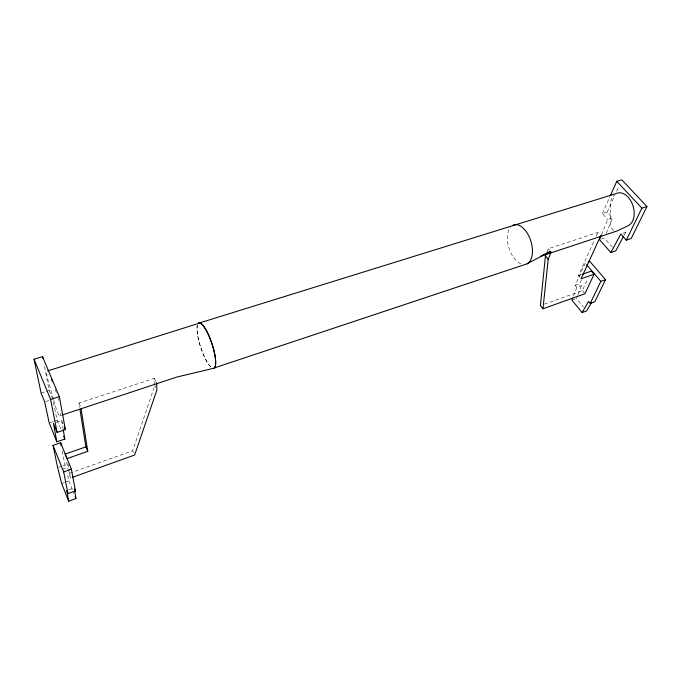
<?xml version="1.0" encoding="UTF-8"?>
<svg xmlns="http://www.w3.org/2000/svg" width="681" height="681" viewBox="0 0 681 681"><rect width="100%" height="100%" fill="white"/><g stroke="black" fill="none" stroke-linecap="round" stroke-linejoin="round"><path stroke-width="0.51" stroke-dasharray="3.4 2.55" d="M133.476 452.473L132.701 450.762L154.757 385.616L154.366 378.287L78.936 403.092L79.592 407.264M573.445 296.261L576.807 287.356L581.395 285.739L579.727 283.739L581.497 279.874M577.624 295.622L576.484 298.584L583.489 307.054M577.999 294.635L581.395 285.739M546.886 252.336L548.333 248.744L597.901 232.451L600.182 235.022M601.459 234.877L607.707 219.546L612.585 217.963L607.214 212.046L602.345 213.604L607.707 219.546M606.277 233.285L612.585 217.963M602.345 213.604L609.989 196.528M579.727 277.218L578.39 275.635L594.436 240.129M596.173 236.29L597.901 232.451M607.214 212.046L614.926 194.979M616.637 191.191L618.782 186.449M576.807 287.356L575.139 285.356L585.226 263.096L587.099 262.457M544.408 304.152L582.332 290.642L587.95 278.555M624.171 235.166L625.669 232.383L627.056 233.915M53.765 400.394L55.221 405.45A7.934 0.766 71.3 0 0 59.545 415.904L61.162 413.248M68.662 489.979L73.293 488.294M61.648 483.467L64.354 482.497M65.248 482.174L68.858 480.88L67.164 472.852M571.955 300.21L575.581 298.908M69.479 471.856L70.637 477.96L68.841 473.508L132.701 450.762M62.431 469.141L66.1 467.847L64.95 464.995L62.005 449.835M58.532 467.251L62.201 465.966M63.12 465.642L64.95 464.995M575.139 285.356L579.727 283.739M578.39 275.635L581.395 274.596M50.173 422.501L53.144 421.513M54.131 421.181L57.102 420.194L53.007 400.198M601.425 239.031L604.302 238.078L612.347 247.143M56.131 422.365L61.63 420.535L63.137 424.161M622.732 233.362L625.669 232.383M59.545 415.904L61.562 415.24M45.559 401.543L49.185 400.368M41.081 393.073L45.593 391.635M46.495 391.345L49.202 390.477L43.976 363.824M548.333 248.744L549.448 250.08M582.332 290.642L584.281 292.975M154.366 378.287L156.528 382.688M154.757 385.616L155.608 387.37M78.936 403.092L80.92 407.715M49.202 390.477L52.803 399.194M57.102 420.194L60.975 429.626M68.858 480.88L73.982 493.614M53.476 399.381L49.109 384.212A22.345 2.196 71.4 0 1 46.589 371.239M66.687 462.271L68.841 473.508M67.938 463.71L69.283 470.835M61.63 420.535L63.061 428.766M210.701 366.914A23.809 5.908 71.8 0 1 200.546 346.808A23.809 5.908 71.8 0 1 197.413 325.407M55.255 389.345A22.345 2.196 71.4 0 1 56.957 394.461M58.226 398.538A22.345 2.196 71.4 0 1 58.77 400.419M210.616 366.761A23.801 5.908 71.8 0 1 200.469 346.655A23.801 5.908 71.8 0 1 197.328 325.254M520.812 263.828A20.592 11.475 72.7 0 1 508.681 247.084A20.592 11.475 72.7 0 1 510.444 227.233M613.581 230.382A6.138 3.984 72.6 0 1 610.602 223.904L610.363 206.011A17.212 11.339 73.4 0 1 613.615 195.515"/><path stroke-width="1.02" d="M546.162 254.132L545.43 255.928L540.416 305.573L542.97 308.774L584.928 293.749L594.087 274.239L591.406 271.115L582.4 274.247M542.97 308.774L548.196 259.257L551.133 252.089M572.695 298.235L571.955 300.21L582.127 312.579L586.682 310.902L591.636 302.296M601.068 235.839L599.51 239.669L610.883 252.566L615.701 250.923L623.677 236.094M610.414 195.575L616.773 181.342L621.779 179.818L646.95 206.522L631.21 238.495L626.299 240.146L620.774 234.017L610.883 252.566M600.753 235.66L581.055 278.801L594.087 274.239M582.127 312.579L588.52 301.385L590.223 303.428L600.846 281.355L605.554 279.678L589.908 261.495L588.035 262.134M605.554 279.678L594.828 301.751L590.223 303.428M626.299 240.146L641.911 208.156L646.95 206.522M526.924 263.87L550.81 251.229L540.493 256.345L616.995 231.004L628.291 225.624A17.212 11.339 73.4 0 0 632.513 204.428A17.212 11.339 73.4 0 0 616.016 193.608L198.265 323.339A23.801 5.908 71.8 0 1 211.187 341.547A23.801 5.908 71.8 0 1 214.166 367.978L526.924 263.87A20.592 11.475 72.7 0 0 530.176 239.142A20.592 11.475 72.7 0 0 512.495 225.479M68.679 501.182L66.806 490.652L67.989 493.614L75.412 490.907L71.377 469.175L60.626 442.761L53.033 445.357L57.613 467.575L61.648 483.467L68.679 501.182L75.949 498.509L74.535 489.877M72.637 477.245L134.634 455.036L156.894 390L156.528 382.688M67.989 493.614L63.682 471.899L71.377 469.175M81.082 408.753L87.764 451.35L66.968 458.619L65.129 454.091L85.874 446.881L79.924 409.349M56.846 441.782L53.39 423.284L57.102 432.409L65.385 429.609L59.332 396.674L42.562 356.648L34.05 359.245L41.081 393.073L44.648 401.833L49.177 422.833L56.846 441.782L64.848 439.049L63.239 429.788M62.567 414.899L176.507 377.138L214.251 368.14A23.809 5.908 71.8 0 0 213.17 347.65A23.809 5.908 71.8 0 0 201.789 324.233M57.102 432.409L50.632 399.483L59.332 396.674M47.602 370.924L198.341 323.492A23.809 5.908 71.8 0 1 200.776 323.475M616.773 181.342L641.911 208.156M586.579 264.688L600.846 281.355M545.43 255.928L548.196 259.257M85.874 446.881L87.764 451.35M64.261 426.885L65.385 429.609M34.05 359.245L50.632 399.483M63.682 436.223L64.848 439.049M74.621 488.941L75.412 490.907M75.165 496.551L75.949 498.509M53.033 445.357L63.682 471.899M42.562 356.648L42.971 358.7M60.626 442.761L61.213 445.791M51.364 379.07A22.345 2.196 71.4 0 1 52.377 381.573"/></g></svg>
